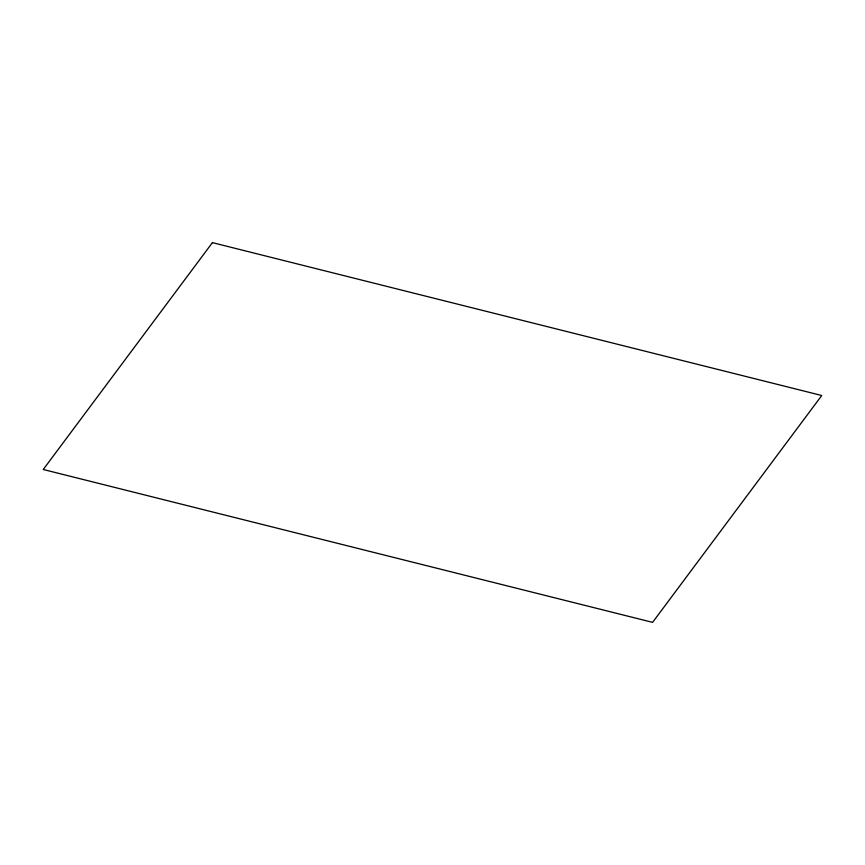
<?xml version="1.0" encoding="UTF-8"?>
<svg xmlns="http://www.w3.org/2000/svg" width="865" height="865" viewBox="0 0 865 865"><rect width="100%" height="100%" fill="white"/><g stroke="black" fill="none" stroke-linecap="round" stroke-linejoin="round"><path stroke-width="1.3" d="M212.412 242.633L43.25 469.49L652.588 622.368L821.75 395.51L212.412 242.633"/></g></svg>
